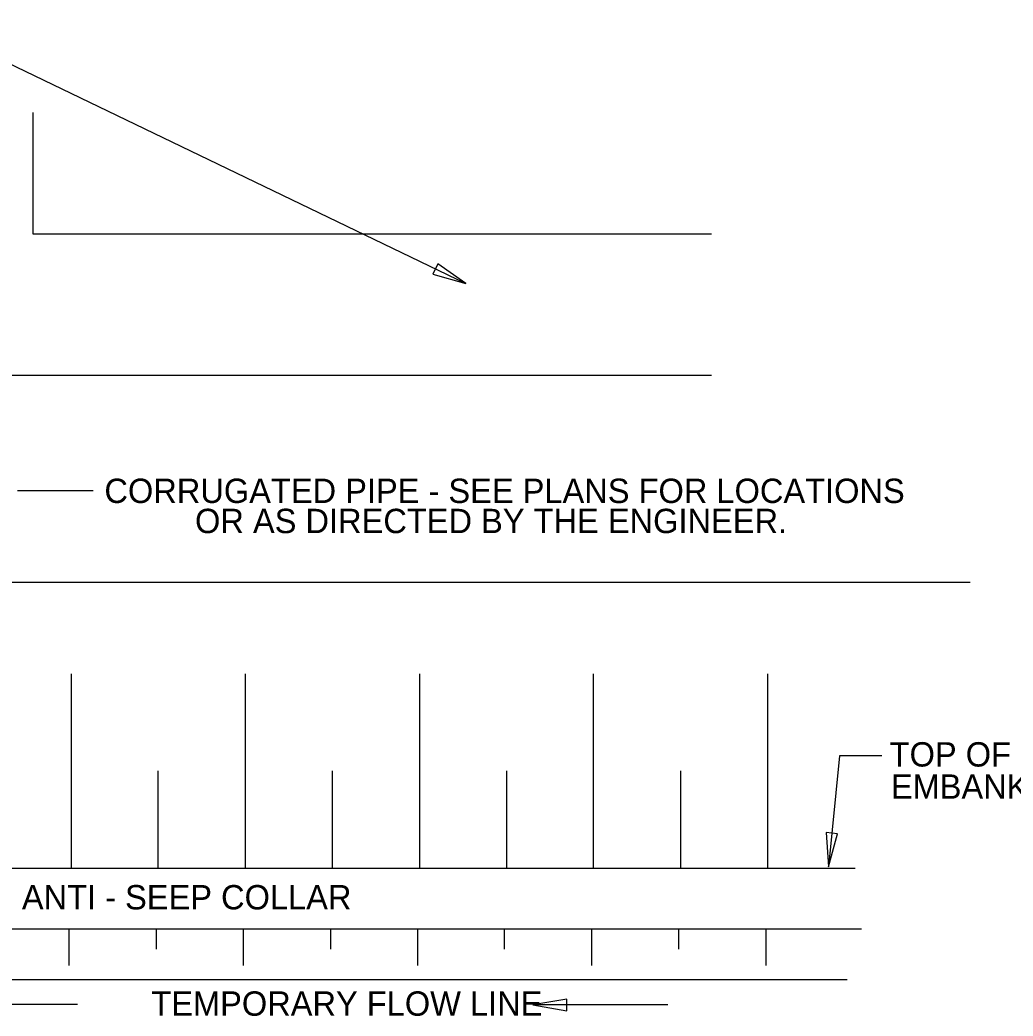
# Model space of a CAD drawing. Extents: x 1.7 to 17.5, y 0.6 to 10.3.
# Drawn here: x 7.003 to 10.671, y 6.383 to 10.064 of the extents above; entities that cross this region are included whole.
import ezdxf

# ---------------------------------------------------------------- set-up
doc = ezdxf.new("R2010")
doc.units = 0
for name, color, linetype in [('SD_P_Dimension Lines', 7, 'Continuous'), ('SD_P_Dimension Text', 7, 'Continuous'), ('SD_P_Prop Object Lines', 7, 'Continuous'), ('SD_X_Exist Hidden Lines', 7, 'Continuous'), ('SD_X_Exist Object Lines', 7, 'Continuous')]:
    doc.layers.add(name, color=color, linetype=linetype)

msp = doc.modelspace()

# ---------------------------------------------------------------- linework, layer by layer
at = {"layer": 'SD_P_Dimension Lines'}
for p, q in [((6.63, 10.064), (8.65, 9.09)), ((8.547, 9.163), (8.528, 9.125)), ((8.65, 9.09), (8.547, 9.163)), ((8.528, 9.125), (8.65, 9.09)), ((7.274, 8.324), (6.994, 8.324)), ((10.03, 7.345), (9.99, 6.935)), ((10.186, 7.345), (10.03, 7.345)), ((9.981, 7.061), (9.99, 6.935)), ((10.023, 7.057), (9.981, 7.061)), ((9.99, 6.935), (10.023, 7.057)), ((9.023, 6.445), (8.898, 6.424)), ((9.023, 6.403), (9.023, 6.445)), ((6.812, 6.427), (7.216, 6.427)), ((9.396, 6.424), (8.898, 6.424)), ((8.898, 6.424), (9.023, 6.403))]:
    msp.add_line(p, q, dxfattribs=at)
at = {"layer": 'SD_P_Prop Object Lines'}
for p, q in [((2.75, 7.986), (10.513, 7.986)), ((3.055, 6.93), (10.088, 6.93)), ((3.055, 6.706), (10.112, 6.706)), ((6.566, 6.518), (10.058, 6.518))]:
    msp.add_line(p, q, dxfattribs=at)
at = {"layer": 'SD_X_Exist Hidden Lines'}
for p, q in [((7.052, 9.272), (7.052, 9.722)), ((9.558, 9.272), (7.052, 9.272)), ((9.558, 8.75), (6.394, 8.75))]:
    msp.add_line(p, q, dxfattribs=at)
at = {"layer": 'SD_X_Exist Object Lines'}
for p, q in [((7.194, 6.93), (7.194, 7.648)), ((7.836, 6.93), (7.836, 7.648)), ((8.48, 6.93), (8.48, 7.648)), ((9.122, 6.93), (9.122, 7.648)), ((9.766, 6.93), (9.766, 7.648)), ((7.514, 6.93), (7.514, 7.289)), ((8.158, 6.93), (8.158, 7.289)), ((8.802, 6.93), (8.802, 7.289)), ((9.444, 6.93), (9.444, 7.289)), ((7.184, 6.702), (7.184, 6.57)), ((7.506, 6.702), (7.506, 6.63)), ((7.828, 6.702), (7.828, 6.57)), ((8.15, 6.702), (8.15, 6.63)), ((8.472, 6.702), (8.472, 6.57)), ((8.792, 6.702), (8.792, 6.63)), ((9.114, 6.702), (9.114, 6.57)), ((9.436, 6.702), (9.436, 6.63)), ((9.758, 6.702), (9.758, 6.57))]:
    msp.add_line(p, q, dxfattribs=at)

# ---------------------------------------------------------------- texts
at = {"layer": 'SD_P_Dimension Text'}
for s, p in [('CORRUGATED PIPE - SEE PLANS FOR LOCATIONS', (7.3153, 8.2789)), ('OR AS DIRECTED BY THE ENGINEER.', (7.65, 8.1676)), ('TOP OF FILL SLOPE AS', (10.2155, 7.3051)), ('EMBANKMENT IS CONSTRUCTED', (10.2199, 7.1862)), ('ANTI - SEEP COLLAR', (7.0105, 6.7772)), ('TEMPORARY FLOW LINE', (7.4887, 6.3843))]:
    msp.add_text(s, height=0.09, dxfattribs=at).set_placement(p)

doc.saveas('drawing.dxf')
